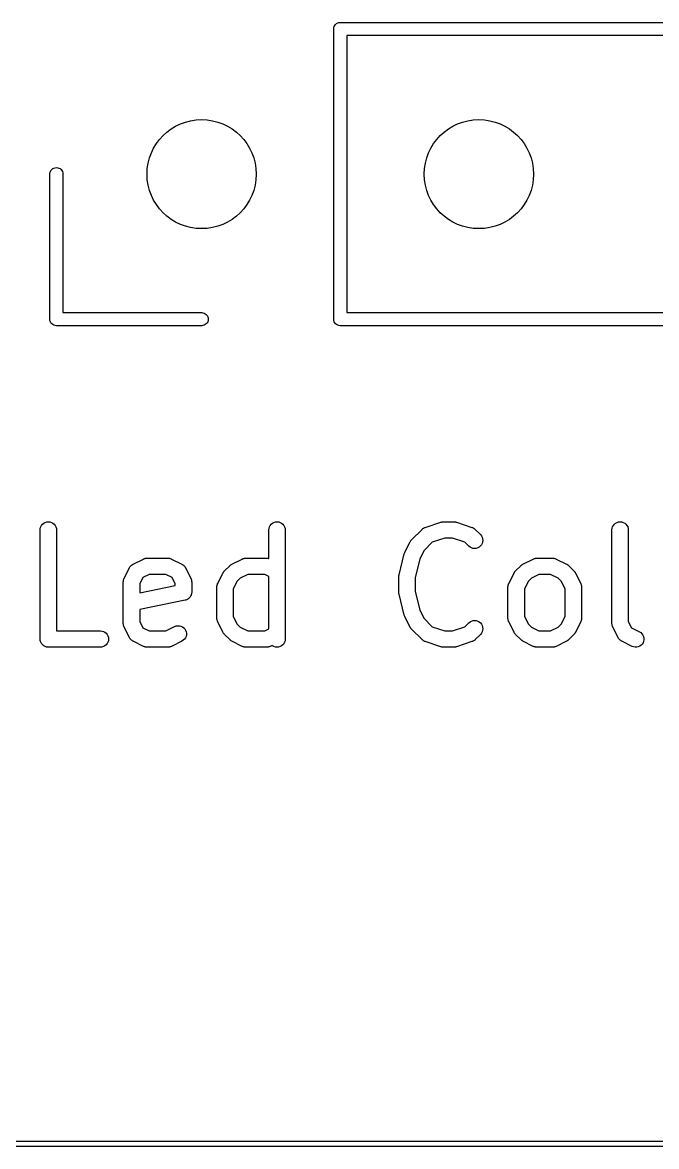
# Model space of a CAD drawing. Extents: x 47 to 146.1, y -90.2 to -39.3.
# Drawn here: x 56.78 to 62.59, y -90.19 to -79.89 of the extents above; entities that cross this region are included whole.
import ezdxf

# ---------------------------------------------------------------- set-up
doc = ezdxf.new("R2010")
doc.units = 0
doc.header["$MEASUREMENT"] = 0
doc.layers.add('BLACK', color=7, linetype='CONTINUOUS')

msp = doc.modelspace()

# ---------------------------------------------------------------- linework, layer by layer
at = {"layer": 'BLACK', "linetype": 'CONTINUOUS'}
for p, q in [((59.6297, -79.95), (59.6309, -79.9382)), ((59.63, -79.953), (59.6297, -79.95)), ((59.63, -82.6071), (59.63, -79.953)), ((59.6309, -79.9382), (59.6343, -79.9269)), ((59.6343, -79.9269), (59.6399, -79.9165)), ((59.6399, -79.9165), (59.6474, -79.9074)), ((59.6474, -79.9074), (59.6565, -79.8999)), ((59.6565, -79.8999), (59.6669, -79.8943)), ((59.6669, -79.8943), (59.6782, -79.8909)), ((59.6782, -79.8909), (59.6871, -79.89)), ((59.6871, -79.89), (59.69, -79.8897)), ((59.6871, -79.89), (59.6871, -79.89)), ((59.69, -79.8897), (59.6929, -79.89)), ((59.6929, -79.89), (67.3671, -79.89)), ((59.75, -80.01), (59.75, -82.55)), ((67.31, -80.01), (59.75, -80.01)), ((57.03, -81.2771), (57.0309, -81.2682)), ((57.03, -82.6071), (57.03, -81.2771)), ((57.0309, -81.2682), (57.0343, -81.2569)), ((57.0343, -81.2569), (57.0399, -81.2465)), ((57.0399, -81.2465), (57.0474, -81.2374)), ((57.0474, -81.2374), (57.0565, -81.2299)), ((57.0565, -81.2299), (57.0669, -81.2243)), ((57.0669, -81.2243), (57.0782, -81.2209)), ((57.0782, -81.2209), (57.09, -81.2197)), ((57.09, -81.2197), (57.1018, -81.2209)), ((57.1018, -81.2209), (57.1131, -81.2243)), ((57.1131, -81.2243), (57.1235, -81.2299)), ((57.1235, -81.2299), (57.1326, -81.2374)), ((57.1326, -81.2374), (57.1401, -81.2465)), ((57.1401, -81.2465), (57.1457, -81.2569)), ((57.1457, -81.2569), (57.1491, -81.2682)), ((57.1491, -81.2682), (57.15, -81.2771)), ((57.15, -81.2771), (57.15, -82.55)), ((57.0297, -82.61), (57.03, -82.6071)), ((57.0309, -82.6218), (57.0297, -82.61)), ((57.0343, -82.6331), (57.0309, -82.6218)), ((57.0399, -82.6435), (57.0343, -82.6331)), ((57.0474, -82.6526), (57.0399, -82.6435)), ((57.15, -82.55), (58.4229, -82.55)), ((58.4229, -82.55), (58.4318, -82.5509)), ((58.4318, -82.5509), (58.4431, -82.5543)), ((58.4431, -82.5543), (58.4535, -82.5599)), ((58.4535, -82.5599), (58.4626, -82.5674)), ((58.4626, -82.5674), (58.4701, -82.5765)), ((58.4701, -82.6435), (58.4626, -82.6526)), ((58.4701, -82.5765), (58.4757, -82.5869)), ((58.4757, -82.6331), (58.4701, -82.6435)), ((58.4757, -82.5869), (58.4791, -82.5982)), ((58.4791, -82.6218), (58.4757, -82.6331)), ((58.4791, -82.5982), (58.4803, -82.61)), ((58.4803, -82.61), (58.4791, -82.6218)), ((59.6297, -82.61), (59.63, -82.6071)), ((59.6309, -82.6218), (59.6297, -82.61)), ((59.6343, -82.6331), (59.6309, -82.6218)), ((59.6399, -82.6435), (59.6343, -82.6331)), ((59.6474, -82.6526), (59.6399, -82.6435)), ((59.75, -82.55), (67.31, -82.55)), ((57.0565, -82.6601), (57.0474, -82.6526)), ((57.0669, -82.6657), (57.0565, -82.6601)), ((57.0782, -82.6691), (57.0669, -82.6657)), ((57.09, -82.6703), (57.0782, -82.6691)), ((57.0929, -82.67), (57.09, -82.6703)), ((58.4229, -82.67), (57.0929, -82.67)), ((58.4318, -82.6691), (58.4229, -82.67)), ((58.4431, -82.6657), (58.4318, -82.6691)), ((58.4535, -82.6601), (58.4431, -82.6657)), ((58.4626, -82.6526), (58.4535, -82.6601)), ((59.6565, -82.6601), (59.6474, -82.6526)), ((59.6669, -82.6657), (59.6565, -82.6601)), ((59.6782, -82.6691), (59.6669, -82.6657)), ((59.69, -82.6703), (59.6782, -82.6691)), ((59.6929, -82.67), (59.69, -82.6703)), ((67.3671, -82.67), (59.6929, -82.67)), ((56.9468, -84.5128), (56.9538, -84.5)), ((56.9538, -84.5), (56.9632, -84.4888)), ((56.9632, -84.4888), (56.9746, -84.4796)), ((56.9746, -84.4796), (56.9876, -84.4728)), ((56.9876, -84.4728), (57.0017, -84.4687)), ((57.0017, -84.4687), (57.0162, -84.4674)), ((57.0162, -84.4674), (57.0308, -84.4689)), ((57.0308, -84.4689), (57.0448, -84.4732)), ((57.0448, -84.4732), (57.0577, -84.4802)), ((57.0577, -84.4802), (57.0689, -84.4895)), ((57.0689, -84.4895), (57.0782, -84.5009)), ((57.0782, -84.5009), (57.0851, -84.5138)), ((59.042, -84.5128), (59.0491, -84.5)), ((59.0491, -84.5), (59.0585, -84.4888)), ((59.0585, -84.4888), (59.0699, -84.4796)), ((59.0699, -84.4796), (59.0829, -84.4728)), ((59.0829, -84.4728), (59.0969, -84.4687)), ((59.0969, -84.4687), (59.1115, -84.4674)), ((59.1115, -84.4674), (59.126, -84.4689)), ((59.126, -84.4689), (59.14, -84.4732)), ((59.14, -84.4732), (59.1529, -84.4802)), ((59.1529, -84.4802), (59.1642, -84.4895)), ((59.1642, -84.4895), (59.1734, -84.5009)), ((59.1734, -84.5009), (59.1803, -84.5138)), ((60.4682, -84.5188), (60.611, -84.4712)), ((60.611, -84.4712), (60.612, -84.4709)), ((60.612, -84.4709), (60.6162, -84.47)), ((60.6162, -84.47), (60.6202, -84.4688)), ((60.6202, -84.4688), (60.6233, -84.4685)), ((60.6233, -84.4685), (60.6264, -84.4679)), ((60.6264, -84.4679), (60.6306, -84.4678)), ((60.6306, -84.4678), (60.6348, -84.4674)), ((60.6348, -84.4674), (60.73, -84.4674)), ((60.73, -84.4674), (60.731, -84.4674)), ((60.731, -84.4674), (60.7352, -84.4679)), ((60.7352, -84.4679), (60.7394, -84.468)), ((60.7394, -84.468), (60.7425, -84.4687)), ((60.7425, -84.4687), (60.7456, -84.469)), ((60.7456, -84.469), (60.7496, -84.4703)), ((60.7496, -84.4703), (60.7537, -84.4712)), ((60.7537, -84.4712), (60.8966, -84.5188)), ((62.1849, -84.5128), (62.1919, -84.5)), ((62.1919, -84.5), (62.2013, -84.4888)), ((62.2013, -84.4888), (62.2127, -84.4796)), ((62.2127, -84.4796), (62.2257, -84.4728)), ((62.2257, -84.4728), (62.2398, -84.4687)), ((62.2398, -84.4687), (62.2543, -84.4674)), ((62.2543, -84.4674), (62.2689, -84.4689)), ((62.2689, -84.4689), (62.2829, -84.4732)), ((62.2829, -84.4732), (62.2957, -84.4802)), ((62.2957, -84.4802), (62.307, -84.4895)), ((62.307, -84.4895), (62.3163, -84.5009)), ((62.3163, -84.5009), (62.3231, -84.5138)), ((56.9407, -84.5413), (56.9424, -84.5268)), ((56.9407, -84.5424), (56.9407, -84.5413)), ((56.9407, -85.5424), (56.9407, -84.5424)), ((56.9424, -84.5268), (56.9468, -84.5128)), ((57.0851, -84.5138), (57.0893, -84.5278)), ((57.0893, -84.5278), (57.0907, -84.5424)), ((57.0907, -84.5424), (57.0907, -85.4674)), ((59.036, -84.5413), (59.0376, -84.5268)), ((59.036, -84.5424), (59.036, -84.5413)), ((59.036, -84.8035), (59.036, -84.5424)), ((59.0376, -84.5268), (59.042, -84.5128)), ((59.1803, -84.5138), (59.1845, -84.5278)), ((59.1845, -84.5278), (59.186, -84.5424)), ((59.186, -84.5424), (59.186, -85.5424)), ((60.3436, -84.6322), (60.4389, -84.537)), ((60.4389, -84.537), (60.4396, -84.5362)), ((60.4396, -84.5362), (60.4413, -84.5349)), ((60.4413, -84.5349), (60.4429, -84.5333)), ((60.4429, -84.5333), (60.4471, -84.5303)), ((60.4471, -84.5303), (60.4511, -84.5271)), ((60.4511, -84.5271), (60.453, -84.5261)), ((60.453, -84.5261), (60.4548, -84.5248)), ((60.4548, -84.5248), (60.4595, -84.5227)), ((60.4595, -84.5227), (60.4641, -84.5204)), ((60.4641, -84.5204), (60.4662, -84.5197)), ((60.4662, -84.5197), (60.4682, -84.5188)), ((60.8966, -84.5188), (60.8976, -84.5192)), ((60.8976, -84.5192), (60.8996, -84.5201)), ((60.8996, -84.5201), (60.9017, -84.5208)), ((60.9017, -84.5208), (60.9062, -84.5232)), ((60.9062, -84.5232), (60.9108, -84.5253)), ((60.9108, -84.5253), (60.9126, -84.5266)), ((60.9126, -84.5266), (60.9146, -84.5277)), ((60.9146, -84.5277), (60.9185, -84.5309)), ((60.9185, -84.5309), (60.9227, -84.5339)), ((60.9227, -84.5339), (60.9242, -84.5356)), ((60.9242, -84.5356), (60.9259, -84.537)), ((60.9259, -84.537), (60.9735, -84.5846)), ((60.9735, -84.5846), (60.9742, -84.5853)), ((60.9742, -84.5853), (60.9834, -84.5968)), ((60.9834, -84.5968), (60.9901, -84.6098)), ((62.1788, -84.5413), (62.1804, -84.5268)), ((62.1788, -84.5424), (62.1788, -84.5413)), ((62.1788, -85.3995), (62.1788, -84.5424)), ((62.1804, -84.5268), (62.1849, -84.5128)), ((62.3231, -84.5138), (62.3274, -84.5278)), ((62.3274, -84.5278), (62.3288, -84.5424)), ((62.3288, -84.5424), (62.3288, -85.3818)), ((60.282, -84.7469), (60.3296, -84.6517)), ((60.3296, -84.6517), (60.3301, -84.6508)), ((60.3301, -84.6508), (60.3324, -84.6472)), ((60.3324, -84.6472), (60.3343, -84.6435)), ((60.3343, -84.6435), (60.3363, -84.6411)), ((60.3363, -84.6411), (60.338, -84.6385)), ((60.338, -84.6385), (60.341, -84.6355)), ((60.341, -84.6355), (60.3436, -84.6322)), ((60.5324, -84.6556), (60.4583, -84.7297)), ((60.6469, -84.6174), (60.5324, -84.6556)), ((60.7178, -84.6174), (60.6469, -84.6174)), ((60.8323, -84.6556), (60.7178, -84.6174)), ((60.8674, -84.6907), (60.8323, -84.6556)), ((60.8788, -84.6999), (60.8674, -84.6907)), ((60.8917, -84.7069), (60.8788, -84.6999)), ((60.9057, -84.7111), (60.8917, -84.7069)), ((60.9488, -84.7071), (60.9348, -84.7112)), ((60.9618, -84.7002), (60.9488, -84.7071)), ((60.9731, -84.691), (60.9618, -84.7002)), ((60.9825, -84.6798), (60.9731, -84.691)), ((60.9895, -84.6669), (60.9825, -84.6798)), ((60.9939, -84.653), (60.9895, -84.6669)), ((60.9901, -84.6098), (60.9942, -84.6238)), ((60.9955, -84.6384), (60.9939, -84.653)), ((60.9942, -84.6238), (60.9955, -84.6384)), ((57.7917, -84.8563), (57.8869, -84.8086)), ((57.8869, -84.8086), (57.8879, -84.8082)), ((57.8879, -84.8082), (57.8899, -84.8074)), ((57.8899, -84.8074), (57.8919, -84.8064)), ((57.8919, -84.8064), (57.8968, -84.8049)), ((57.8968, -84.8049), (57.9016, -84.8031)), ((57.9016, -84.8031), (57.9038, -84.8028)), ((57.9038, -84.8028), (57.9059, -84.8021)), ((57.9059, -84.8021), (57.911, -84.8016)), ((57.911, -84.8016), (57.9161, -84.8008)), ((57.9161, -84.8008), (57.9183, -84.8009)), ((57.9183, -84.8009), (57.9205, -84.8007)), ((57.9205, -84.8007), (58.111, -84.8007)), ((58.111, -84.8007), (58.112, -84.8007)), ((58.112, -84.8007), (58.1142, -84.801)), ((58.1142, -84.801), (58.1164, -84.8009)), ((58.1164, -84.8009), (58.1215, -84.8018)), ((58.1215, -84.8018), (58.1265, -84.8024)), ((58.1265, -84.8024), (58.1286, -84.803)), ((58.1286, -84.803), (58.1308, -84.8034)), ((58.1308, -84.8034), (58.1356, -84.8052)), ((58.1356, -84.8052), (58.1405, -84.8068)), ((58.1405, -84.8068), (58.1424, -84.8078)), ((58.1424, -84.8078), (58.1445, -84.8086)), ((58.1445, -84.8086), (58.2397, -84.8563)), ((58.6965, -84.8563), (58.7917, -84.8086)), ((58.7917, -84.8086), (58.7926, -84.8082)), ((58.7926, -84.8082), (58.7947, -84.8074)), ((58.7947, -84.8074), (58.7967, -84.8064)), ((58.7967, -84.8064), (58.8016, -84.8049)), ((58.8016, -84.8049), (58.8064, -84.8031)), ((58.8064, -84.8031), (58.8086, -84.8028)), ((58.8086, -84.8028), (58.8107, -84.8021)), ((58.8107, -84.8021), (58.8158, -84.8016)), ((58.8158, -84.8016), (58.8208, -84.8008)), ((58.8208, -84.8008), (58.823, -84.8009)), ((58.823, -84.8009), (58.8252, -84.8007)), ((58.8252, -84.8007), (59.0157, -84.8007)), ((59.0157, -84.8007), (59.0168, -84.8007)), ((59.0168, -84.8007), (59.019, -84.801)), ((59.019, -84.801), (59.0212, -84.8009)), ((59.0212, -84.8009), (59.0262, -84.8018)), ((59.0262, -84.8018), (59.0313, -84.8024)), ((59.0313, -84.8024), (59.0334, -84.803)), ((59.0334, -84.803), (59.0356, -84.8034)), ((59.0356, -84.8034), (59.036, -84.8035)), ((60.2287, -84.9528), (60.2763, -84.7623)), ((60.2763, -84.7623), (60.2765, -84.7613)), ((60.2765, -84.7613), (60.2767, -84.7609)), ((60.2767, -84.7606), (60.2792, -84.7541)), ((60.2767, -84.7609), (60.2767, -84.7606)), ((60.2792, -84.7541), (60.2817, -84.7476)), ((60.2817, -84.7476), (60.2818, -84.7473)), ((60.2818, -84.7473), (60.282, -84.7469)), ((60.4198, -84.8067), (60.3764, -84.9802)), ((60.4583, -84.7297), (60.4198, -84.8067)), ((60.9202, -84.7126), (60.9057, -84.7111)), ((60.9348, -84.7112), (60.9202, -84.7126)), ((61.3631, -84.8563), (61.4584, -84.8086)), ((61.4584, -84.8086), (61.4593, -84.8082)), ((61.4593, -84.8082), (61.4614, -84.8074)), ((61.4614, -84.8074), (61.4633, -84.8064)), ((61.4633, -84.8064), (61.4682, -84.8049)), ((61.4682, -84.8049), (61.473, -84.8031)), ((61.473, -84.8031), (61.4752, -84.8028)), ((61.4752, -84.8028), (61.4773, -84.8021)), ((61.4773, -84.8021), (61.4824, -84.8016)), ((61.4824, -84.8016), (61.4875, -84.8008)), ((61.4875, -84.8008), (61.4897, -84.8009)), ((61.4897, -84.8009), (61.4919, -84.8007)), ((61.4919, -84.8007), (61.6348, -84.8007)), ((61.6348, -84.8007), (61.6358, -84.8007)), ((61.6358, -84.8007), (61.638, -84.801)), ((61.638, -84.801), (61.6402, -84.8009)), ((61.6402, -84.8009), (61.6453, -84.8018)), ((61.6453, -84.8018), (61.6504, -84.8024)), ((61.6504, -84.8024), (61.6525, -84.803)), ((61.6525, -84.803), (61.6546, -84.8034)), ((61.6546, -84.8034), (61.6594, -84.8052)), ((61.6594, -84.8052), (61.6643, -84.8068)), ((61.6643, -84.8068), (61.6662, -84.8078)), ((61.6662, -84.8078), (61.6683, -84.8086)), ((61.6683, -84.8086), (61.7635, -84.8563)), ((57.7105, -84.985), (57.7582, -84.8898)), ((57.7582, -84.8898), (57.7586, -84.8889)), ((57.7586, -84.8889), (57.7595, -84.8875)), ((57.7595, -84.8875), (57.7602, -84.886)), ((57.7602, -84.886), (57.7635, -84.8814)), ((57.7635, -84.8814), (57.7666, -84.8766)), ((57.7666, -84.8766), (57.7677, -84.8754)), ((57.7677, -84.8754), (57.7687, -84.8741)), ((57.7687, -84.8741), (57.7728, -84.8702)), ((57.7728, -84.8702), (57.7768, -84.8661)), ((57.7768, -84.8661), (57.7781, -84.8652)), ((57.7781, -84.8652), (57.7793, -84.864)), ((57.7793, -84.864), (57.7841, -84.861)), ((57.7841, -84.861), (57.7888, -84.8578)), ((57.7888, -84.8578), (57.7903, -84.8571)), ((57.7903, -84.8571), (57.7917, -84.8563)), ((58.2397, -84.8563), (58.2407, -84.8567)), ((58.2407, -84.8567), (58.242, -84.8576)), ((58.242, -84.8576), (58.2435, -84.8583)), ((58.2435, -84.8583), (58.2481, -84.8616)), ((58.2481, -84.8616), (58.2529, -84.8647)), ((58.2529, -84.8647), (58.2541, -84.8658)), ((58.2541, -84.8658), (58.2554, -84.8668)), ((58.2554, -84.8668), (58.2594, -84.8709)), ((58.2594, -84.8709), (58.2634, -84.8749)), ((58.2634, -84.8749), (58.2644, -84.8762)), ((58.2644, -84.8762), (58.2655, -84.8774)), ((58.2655, -84.8774), (58.2685, -84.8822)), ((58.2685, -84.8822), (58.2718, -84.8869)), ((58.2718, -84.8869), (58.2724, -84.8884)), ((58.2724, -84.8884), (58.2733, -84.8898)), ((58.2733, -84.8898), (58.3209, -84.985)), ((58.6293, -84.9179), (58.677, -84.8703)), ((58.677, -84.8703), (58.6777, -84.8696)), ((58.6777, -84.8696), (58.681, -84.8669)), ((58.681, -84.8669), (58.6841, -84.864)), ((58.6841, -84.864), (58.6867, -84.8624)), ((58.6867, -84.8624), (58.6892, -84.8604)), ((58.6892, -84.8604), (58.6929, -84.8585)), ((58.6929, -84.8585), (58.6965, -84.8563)), ((61.296, -84.9179), (61.3436, -84.8703)), ((61.3436, -84.8703), (61.3444, -84.8696)), ((61.3444, -84.8696), (61.3477, -84.8669)), ((61.3477, -84.8669), (61.3507, -84.864)), ((61.3507, -84.864), (61.3534, -84.8624)), ((61.3534, -84.8624), (61.3558, -84.8604)), ((61.3558, -84.8604), (61.3596, -84.8585)), ((61.3596, -84.8585), (61.3631, -84.8563)), ((61.7635, -84.8563), (61.7645, -84.8567)), ((61.7645, -84.8567), (61.768, -84.859)), ((61.768, -84.859), (61.7717, -84.861)), ((61.7717, -84.861), (61.7741, -84.863)), ((61.7741, -84.863), (61.7768, -84.8647)), ((61.7768, -84.8647), (61.7798, -84.8676)), ((61.7798, -84.8676), (61.783, -84.8703)), ((61.783, -84.8703), (61.8307, -84.9179)), ((57.7026, -85.0175), (57.7029, -85.0153)), ((57.7026, -85.0186), (57.7026, -85.0175)), ((57.7026, -85.3995), (57.7026, -85.0186)), ((57.7028, -85.0131), (57.7037, -85.0081)), ((57.7029, -85.0153), (57.7028, -85.0131)), ((57.7037, -85.0081), (57.7043, -85.003)), ((57.7043, -85.003), (57.7049, -85.0009)), ((57.7049, -85.0009), (57.7053, -84.9987)), ((57.7053, -84.9987), (57.7071, -84.9939)), ((57.7071, -84.9939), (57.7087, -84.989)), ((57.7087, -84.989), (57.7097, -84.9871)), ((57.7097, -84.9871), (57.7105, -84.985)), ((57.8811, -84.9792), (57.8526, -85.0363)), ((57.9382, -84.9507), (57.8811, -84.9792)), ((58.0932, -84.9507), (57.9382, -84.9507)), ((58.1503, -84.9792), (58.0932, -84.9507)), ((58.1788, -85.0363), (58.1503, -84.9792)), ((58.3209, -84.985), (58.3214, -84.986)), ((58.3214, -84.986), (58.3221, -84.988)), ((58.3221, -84.988), (58.3231, -84.99)), ((58.3231, -84.99), (58.3246, -84.9949)), ((58.3246, -84.9949), (58.3264, -84.9997)), ((58.3264, -84.9997), (58.3267, -85.0019)), ((58.3267, -85.0019), (58.3274, -85.004)), ((58.3274, -85.004), (58.3279, -85.0091)), ((58.3279, -85.0091), (58.3287, -85.0142)), ((58.3287, -85.0142), (58.3286, -85.0164)), ((58.3286, -85.0164), (58.3288, -85.0186)), ((58.3288, -85.0186), (58.3288, -85.1138)), ((58.5677, -85.0326), (58.6153, -84.9374)), ((58.6153, -84.9374), (58.6158, -84.9365)), ((58.6158, -84.9365), (58.6181, -84.9329)), ((58.6181, -84.9329), (58.6201, -84.9292)), ((58.6201, -84.9292), (58.622, -84.9268)), ((58.622, -84.9268), (58.6237, -84.9242)), ((58.6237, -84.9242), (58.6267, -84.9212)), ((58.6267, -84.9212), (58.6293, -84.9179)), ((58.744, -85.0154), (58.7098, -85.0839)), ((58.7744, -84.985), (58.744, -85.0154)), ((58.8429, -84.9507), (58.7744, -84.985)), ((58.998, -84.9507), (58.8429, -84.9507)), ((59.036, -84.9697), (58.998, -84.9507)), ((59.036, -85.4484), (59.036, -84.9697)), ((60.2264, -84.9699), (60.2266, -84.9686)), ((60.2264, -84.971), (60.2264, -84.9699)), ((60.2264, -85.1138), (60.2264, -84.971)), ((60.2265, -84.9672), (60.2274, -84.9613)), ((60.2266, -84.9686), (60.2265, -84.9672)), ((60.2274, -84.9613), (60.2281, -84.9554)), ((60.2281, -84.9554), (60.2285, -84.9541)), ((60.2285, -84.9541), (60.2287, -84.9528)), ((60.3764, -84.9802), (60.3764, -85.1046)), ((61.2343, -85.0326), (61.282, -84.9374)), ((61.282, -84.9374), (61.2824, -84.9365)), ((61.2824, -84.9365), (61.2847, -84.9329)), ((61.2847, -84.9329), (61.2867, -84.9292)), ((61.2867, -84.9292), (61.2887, -84.9268)), ((61.2887, -84.9268), (61.2904, -84.9242)), ((61.2904, -84.9242), (61.2933, -84.9212)), ((61.2933, -84.9212), (61.296, -84.9179)), ((61.4107, -85.0154), (61.3764, -85.0839)), ((61.4411, -84.985), (61.4107, -85.0154)), ((61.5096, -84.9507), (61.4411, -84.985)), ((61.6171, -84.9507), (61.5096, -84.9507)), ((61.6856, -84.985), (61.6171, -84.9507)), ((61.716, -85.0154), (61.6856, -84.985)), ((61.7502, -85.0839), (61.716, -85.0154)), ((61.8307, -84.9179), (61.8314, -84.9187)), ((61.8314, -84.9187), (61.834, -84.922)), ((61.834, -84.922), (61.8369, -84.925)), ((61.8369, -84.925), (61.8386, -84.9277)), ((61.8386, -84.9277), (61.8405, -84.9301)), ((61.8405, -84.9301), (61.8425, -84.9338)), ((61.8425, -84.9338), (61.8447, -84.9374)), ((61.8447, -84.9374), (61.8923, -85.0326)), ((57.8526, -85.0363), (57.8526, -85.1176)), ((57.8526, -85.1176), (58.1788, -85.0523)), ((58.1788, -85.0523), (58.1788, -85.0363)), ((58.3288, -85.1149), (58.328, -85.1218)), ((58.3288, -85.1138), (58.3288, -85.1142)), ((58.3288, -85.1142), (58.3288, -85.1142)), ((58.3288, -85.1142), (58.3288, -85.1142)), ((58.3288, -85.1142), (58.3288, -85.1149)), ((58.5598, -85.0651), (58.56, -85.0629)), ((58.5598, -85.0662), (58.5598, -85.0651)), ((58.5598, -85.3519), (58.5598, -85.0662)), ((58.56, -85.0607), (58.5608, -85.0557)), ((58.56, -85.0629), (58.56, -85.0607)), ((58.5608, -85.0557), (58.5614, -85.0506)), ((58.5614, -85.0506), (58.5621, -85.0485)), ((58.5621, -85.0485), (58.5624, -85.0463)), ((58.5624, -85.0463), (58.5643, -85.0415)), ((58.5643, -85.0415), (58.5658, -85.0366)), ((58.5658, -85.0366), (58.5669, -85.0347)), ((58.5669, -85.0347), (58.5677, -85.0326)), ((58.7098, -85.0839), (58.7098, -85.3342)), ((60.2266, -85.1151), (60.2264, -85.1138)), ((60.2265, -85.1165), (60.2266, -85.1151)), ((60.2273, -85.1224), (60.2265, -85.1165)), ((60.3764, -85.1046), (60.4198, -85.2781)), ((61.2264, -85.0651), (61.2267, -85.0629)), ((61.2264, -85.0662), (61.2264, -85.0651)), ((61.2264, -85.3519), (61.2264, -85.0662)), ((61.2266, -85.0607), (61.2275, -85.0557)), ((61.2267, -85.0629), (61.2266, -85.0607)), ((61.2275, -85.0557), (61.2281, -85.0506)), ((61.2281, -85.0506), (61.2287, -85.0485)), ((61.2287, -85.0485), (61.2291, -85.0463)), ((61.2291, -85.0463), (61.2309, -85.0415)), ((61.2309, -85.0415), (61.2325, -85.0366)), ((61.2325, -85.0366), (61.2336, -85.0347)), ((61.2336, -85.0347), (61.2343, -85.0326)), ((61.3764, -85.0839), (61.3764, -85.3342)), ((61.7502, -85.3342), (61.7502, -85.0839)), ((61.8923, -85.0326), (61.8928, -85.0336)), ((61.8928, -85.0336), (61.8935, -85.0357)), ((61.8935, -85.0357), (61.8946, -85.0376)), ((61.8946, -85.0376), (61.8961, -85.0425)), ((61.8961, -85.0425), (61.8978, -85.0473)), ((61.8978, -85.0473), (61.8982, -85.0495)), ((61.8982, -85.0495), (61.8988, -85.0516)), ((61.8988, -85.0516), (61.8993, -85.0567)), ((61.8993, -85.0567), (61.9001, -85.0618)), ((61.9001, -85.0618), (61.9, -85.064)), ((61.9, -85.064), (61.9002, -85.0662)), ((61.9002, -85.0662), (61.9002, -85.3519)), ((58.2685, -85.1874), (57.8526, -85.2705)), ((58.2752, -85.1853), (58.2685, -85.1874)), ((58.2819, -85.1833), (58.2752, -85.1853)), ((58.2822, -85.1832), (58.2819, -85.1833)), ((58.2825, -85.1831), (58.2822, -85.1832)), ((58.2887, -85.1798), (58.2825, -85.1831)), ((58.2949, -85.1766), (58.2887, -85.1798)), ((58.2951, -85.1764), (58.2949, -85.1766)), ((58.2954, -85.1762), (58.2951, -85.1764)), ((58.3008, -85.1718), (58.2954, -85.1762)), ((58.3063, -85.1674), (58.3008, -85.1718)), ((58.3065, -85.1671), (58.3063, -85.1674)), ((58.3068, -85.1669), (58.3065, -85.1671)), ((58.3111, -85.1616), (58.3068, -85.1669)), ((58.3157, -85.1562), (58.3111, -85.1616)), ((58.3159, -85.1559), (58.3157, -85.1562)), ((58.3161, -85.1556), (58.3159, -85.1559)), ((58.3193, -85.1495), (58.3161, -85.1556)), ((58.3227, -85.1434), (58.3193, -85.1495)), ((58.3228, -85.143), (58.3227, -85.1434)), ((58.323, -85.1427), (58.3228, -85.143)), ((58.3251, -85.1361), (58.323, -85.1427)), ((58.3272, -85.1294), (58.3251, -85.1361)), ((58.3273, -85.1287), (58.3272, -85.1291)), ((58.3272, -85.1291), (58.3272, -85.1294)), ((58.328, -85.1218), (58.3273, -85.1287)), ((60.2279, -85.1284), (60.2273, -85.1224)), ((60.2282, -85.1297), (60.2279, -85.1284)), ((60.2284, -85.131), (60.2282, -85.1297)), ((60.2287, -85.132), (60.2284, -85.131)), ((60.2763, -85.3225), (60.2287, -85.132)), ((57.8526, -85.2705), (57.8526, -85.3818)), ((60.2764, -85.3228), (60.2763, -85.3225)), ((60.2765, -85.3231), (60.2764, -85.3228)), ((60.2788, -85.3296), (60.2765, -85.3231)), ((60.4198, -85.2781), (60.4583, -85.3551)), ((57.7028, -85.4017), (57.7026, -85.3995)), ((57.7027, -85.4039), (57.7028, -85.4017)), ((57.7035, -85.409), (57.7027, -85.4039)), ((57.704, -85.4141), (57.7035, -85.409)), ((57.7047, -85.4162), (57.704, -85.4141)), ((57.705, -85.4184), (57.7047, -85.4162)), ((57.7068, -85.4232), (57.705, -85.4184)), ((57.7083, -85.4281), (57.7068, -85.4232)), ((57.7093, -85.4301), (57.7083, -85.4281)), ((57.7101, -85.4321), (57.7093, -85.4301)), ((57.8526, -85.3818), (57.8811, -85.4389)), ((58.0932, -85.4674), (58.1726, -85.4277)), ((58.1726, -85.4277), (58.1736, -85.4272)), ((58.1736, -85.4272), (58.1873, -85.4222)), ((58.1873, -85.4222), (58.2018, -85.4199)), ((58.2018, -85.4199), (58.2164, -85.4205)), ((58.2164, -85.4205), (58.2306, -85.4239)), ((58.2306, -85.4239), (58.244, -85.43)), ((58.244, -85.43), (58.2558, -85.4385)), ((58.56, -85.3541), (58.5598, -85.3519)), ((58.5599, -85.3563), (58.56, -85.3541)), ((58.5607, -85.3614), (58.5599, -85.3563)), ((58.5612, -85.3665), (58.5607, -85.3614)), ((58.5618, -85.3686), (58.5612, -85.3665)), ((58.5622, -85.3708), (58.5618, -85.3686)), ((58.5639, -85.3756), (58.5622, -85.3708)), ((58.5654, -85.3805), (58.5639, -85.3756)), ((58.5665, -85.3824), (58.5654, -85.3805)), ((58.5672, -85.3845), (58.5665, -85.3824)), ((58.5677, -85.3854), (58.5672, -85.3845)), ((58.6153, -85.4807), (58.5677, -85.3854)), ((58.7098, -85.3342), (58.744, -85.4027)), ((58.744, -85.4027), (58.7744, -85.4331)), ((60.2812, -85.3363), (60.2788, -85.3296)), ((60.2814, -85.3366), (60.2812, -85.3363)), ((60.2815, -85.3369), (60.2814, -85.3366)), ((60.282, -85.3378), (60.2815, -85.3369)), ((60.3296, -85.4331), (60.282, -85.3378)), ((60.4583, -85.3551), (60.5324, -85.4292)), ((60.5324, -85.4292), (60.6469, -85.4674)), ((60.7178, -85.4674), (60.8323, -85.4292)), ((60.8323, -85.4292), (60.8674, -85.3941)), ((60.8674, -85.3941), (60.8682, -85.3934)), ((60.8682, -85.3934), (60.8796, -85.3842)), ((60.8796, -85.3842), (60.8926, -85.3775)), ((60.8926, -85.3775), (60.9067, -85.3734)), ((60.9067, -85.3734), (60.9213, -85.3721)), ((60.9213, -85.3721), (60.9358, -85.3737)), ((60.9358, -85.3737), (60.9498, -85.3781)), ((60.9498, -85.3781), (60.9626, -85.3851)), ((60.9626, -85.3851), (60.9739, -85.3945)), ((60.9739, -85.3945), (60.9831, -85.4059)), ((60.9831, -85.4059), (60.9899, -85.4188)), ((60.9899, -85.4188), (60.9941, -85.4328)), ((61.2266, -85.3541), (61.2264, -85.3519)), ((61.2266, -85.3563), (61.2266, -85.3541)), ((61.2274, -85.3614), (61.2266, -85.3563)), ((61.2279, -85.3665), (61.2274, -85.3614)), ((61.2285, -85.3686), (61.2279, -85.3665)), ((61.2288, -85.3708), (61.2285, -85.3686)), ((61.2306, -85.3756), (61.2288, -85.3708)), ((61.2321, -85.3805), (61.2306, -85.3756)), ((61.2331, -85.3824), (61.2321, -85.3805)), ((61.2339, -85.3845), (61.2331, -85.3824)), ((61.2343, -85.3854), (61.2339, -85.3845)), ((61.282, -85.4807), (61.2343, -85.3854)), ((61.3764, -85.3342), (61.4107, -85.4027)), ((61.4107, -85.4027), (61.4411, -85.4331)), ((61.6856, -85.4331), (61.716, -85.4027)), ((61.716, -85.4027), (61.7502, -85.3342)), ((61.8923, -85.3854), (61.8447, -85.4807)), ((61.8931, -85.3834), (61.8923, -85.3854)), ((61.8942, -85.3815), (61.8931, -85.3834)), ((61.8957, -85.3766), (61.8942, -85.3815)), ((61.8976, -85.3718), (61.8957, -85.3766)), ((61.8979, -85.3696), (61.8976, -85.3718)), ((61.8986, -85.3675), (61.8979, -85.3696)), ((61.8992, -85.3624), (61.8986, -85.3675)), ((61.9, -85.3574), (61.8992, -85.3624)), ((61.9002, -85.353), (61.9, -85.3551)), ((61.9, -85.3551), (61.9, -85.3574)), ((61.9002, -85.3519), (61.9002, -85.353)), ((62.179, -85.4017), (62.1788, -85.3995)), ((62.1789, -85.4039), (62.179, -85.4017)), ((62.1797, -85.409), (62.1789, -85.4039)), ((62.1802, -85.4141), (62.1797, -85.409)), ((62.1809, -85.4162), (62.1802, -85.4141)), ((62.1812, -85.4184), (62.1809, -85.4162)), ((62.183, -85.4232), (62.1812, -85.4184)), ((62.1845, -85.4281), (62.183, -85.4232)), ((62.1855, -85.4301), (62.1845, -85.4281)), ((62.1863, -85.4321), (62.1855, -85.4301)), ((62.3288, -85.3818), (62.3573, -85.4389)), ((57.0907, -85.4674), (57.4919, -85.4674)), ((57.4919, -85.4674), (57.493, -85.4674)), ((57.493, -85.4674), (57.5075, -85.469)), ((57.5075, -85.469), (57.5214, -85.4734)), ((57.5214, -85.4734), (57.5343, -85.4805)), ((57.5343, -85.4805), (57.5455, -85.4899)), ((57.5455, -85.4899), (57.5547, -85.5013)), ((57.5547, -85.5013), (57.5614, -85.5143)), ((57.5614, -85.5143), (57.5656, -85.5283)), ((57.5656, -85.5283), (57.5669, -85.5429)), ((57.7105, -85.4331), (57.7101, -85.4321)), ((57.7582, -85.5283), (57.7105, -85.4331)), ((57.759, -85.5297), (57.7582, -85.5283)), ((57.7597, -85.5312), (57.759, -85.5297)), ((57.7629, -85.5359), (57.7597, -85.5312)), ((57.8811, -85.4389), (57.9382, -85.4674)), ((57.9382, -85.4674), (58.0932, -85.4674)), ((58.2558, -85.4385), (58.2658, -85.4492)), ((58.2712, -85.5321), (58.2628, -85.544)), ((58.2658, -85.4492), (58.2735, -85.4617)), ((58.2773, -85.5187), (58.2712, -85.5321)), ((58.2735, -85.4617), (58.2786, -85.4754)), ((58.2806, -85.5045), (58.2773, -85.5187)), ((58.2786, -85.4754), (58.281, -85.4898)), ((58.281, -85.4898), (58.2806, -85.5045)), ((58.6175, -85.4842), (58.6153, -85.4807)), ((58.6195, -85.488), (58.6175, -85.4842)), ((58.6214, -85.4904), (58.6195, -85.488)), ((58.6231, -85.4931), (58.6214, -85.4904)), ((58.626, -85.4961), (58.6231, -85.4931)), ((58.6286, -85.4994), (58.626, -85.4961)), ((58.6293, -85.5002), (58.6286, -85.4994)), ((58.677, -85.5478), (58.6293, -85.5002)), ((58.7744, -85.4331), (58.8429, -85.4674)), ((58.8429, -85.4674), (58.998, -85.4674)), ((58.998, -85.4674), (59.036, -85.4484)), ((60.3318, -85.4366), (60.3296, -85.4331)), ((60.3338, -85.4404), (60.3318, -85.4366)), ((60.3357, -85.4428), (60.3338, -85.4404)), ((60.3374, -85.4455), (60.3357, -85.4428)), ((60.3403, -85.4485), (60.3374, -85.4455)), ((60.3429, -85.4518), (60.3403, -85.4485)), ((60.3436, -85.4526), (60.3429, -85.4518)), ((60.4389, -85.5478), (60.3436, -85.4526)), ((60.6469, -85.4674), (60.7178, -85.4674)), ((60.9735, -85.5002), (60.9259, -85.5478)), ((60.9828, -85.4889), (60.9735, -85.5002)), ((60.9897, -85.476), (60.9828, -85.4889)), ((60.994, -85.462), (60.9897, -85.476)), ((60.9955, -85.4474), (60.994, -85.462)), ((60.9941, -85.4328), (60.9955, -85.4474)), ((61.2842, -85.4843), (61.282, -85.4807)), ((61.2861, -85.488), (61.2842, -85.4843)), ((61.2881, -85.4904), (61.2861, -85.488)), ((61.2898, -85.4931), (61.2881, -85.4904)), ((61.2927, -85.4961), (61.2898, -85.4931)), ((61.2953, -85.4994), (61.2927, -85.4961)), ((61.296, -85.5002), (61.2953, -85.4994)), ((61.3436, -85.5478), (61.296, -85.5002)), ((61.4411, -85.4331), (61.5096, -85.4674)), ((61.5096, -85.4674), (61.6171, -85.4674)), ((61.6171, -85.4674), (61.6856, -85.4331)), ((61.8307, -85.5002), (61.783, -85.5478)), ((61.8333, -85.4969), (61.8307, -85.5002)), ((61.8363, -85.4939), (61.8333, -85.4969)), ((61.838, -85.4913), (61.8363, -85.4939)), ((61.8399, -85.4889), (61.838, -85.4913)), ((61.8419, -85.4852), (61.8399, -85.4889)), ((61.8442, -85.4816), (61.8419, -85.4852)), ((61.8447, -85.4807), (61.8442, -85.4816)), ((62.1867, -85.4331), (62.1863, -85.4321)), ((62.2343, -85.5283), (62.1867, -85.4331)), ((62.2352, -85.5297), (62.2343, -85.5283)), ((62.2359, -85.5312), (62.2352, -85.5297)), ((62.2391, -85.5359), (62.2359, -85.5312)), ((62.3573, -85.4389), (62.4302, -85.4753)), ((62.4302, -85.4753), (62.4311, -85.4758)), ((62.4311, -85.4758), (62.4434, -85.4837)), ((62.4434, -85.4837), (62.4539, -85.4939)), ((62.4539, -85.4939), (62.4622, -85.506)), ((62.4622, -85.506), (62.4681, -85.5194)), ((62.4681, -85.5194), (62.4712, -85.5337)), ((62.4712, -85.5337), (62.4714, -85.5483)), ((56.9414, -85.5494), (56.9407, -85.5424)), ((56.942, -85.5564), (56.9414, -85.5494)), ((56.9421, -85.5567), (56.942, -85.5564)), ((56.9421, -85.5569), (56.9421, -85.5567)), ((56.9442, -85.5637), (56.9421, -85.5569)), ((56.9462, -85.5705), (56.9442, -85.5637)), ((56.9463, -85.5707), (56.9462, -85.5705)), ((56.9464, -85.571), (56.9463, -85.5707)), ((56.9497, -85.5772), (56.9464, -85.571)), ((56.953, -85.5834), (56.9497, -85.5772)), ((56.9531, -85.5837), (56.953, -85.5834)), ((56.9532, -85.5839), (56.9531, -85.5837)), ((56.9577, -85.5894), (56.9532, -85.5839)), ((56.9621, -85.5949), (56.9577, -85.5894)), ((56.9623, -85.595), (56.9621, -85.5949)), ((56.9625, -85.5952), (56.9623, -85.595)), ((56.9679, -85.5997), (56.9625, -85.5952)), ((56.9733, -85.6043), (56.9679, -85.5997)), ((56.9736, -85.6044), (56.9733, -85.6043)), ((56.9738, -85.6046), (56.9736, -85.6044)), ((56.98, -85.6079), (56.9738, -85.6046)), ((56.9862, -85.6113), (56.98, -85.6079)), ((56.9864, -85.6114), (56.9862, -85.6113)), ((56.9866, -85.6115), (56.9864, -85.6114)), ((56.9934, -85.6136), (56.9866, -85.6115)), ((57.0001, -85.6157), (56.9934, -85.6136)), ((57.0004, -85.6158), (57.0001, -85.6157)), ((57.0006, -85.6158), (57.0004, -85.6158)), ((57.0076, -85.6166), (57.0006, -85.6158)), ((57.0147, -85.6174), (57.0076, -85.6166)), ((57.0152, -85.6174), (57.0147, -85.6174)), ((57.0157, -85.6174), (57.0152, -85.6174)), ((57.0152, -85.6174), (57.0152, -85.6174)), ((57.0152, -85.6174), (57.0152, -85.6174)), ((57.4919, -85.6174), (57.0157, -85.6174)), ((57.5065, -85.616), (57.4919, -85.6174)), ((57.5205, -85.6117), (57.5065, -85.616)), ((57.5334, -85.6048), (57.5205, -85.6117)), ((57.5448, -85.5956), (57.5334, -85.6048)), ((57.5541, -85.5843), (57.5448, -85.5956)), ((57.561, -85.5714), (57.5541, -85.5843)), ((57.5654, -85.5575), (57.561, -85.5714)), ((57.5669, -85.5429), (57.5654, -85.5575)), ((57.7659, -85.5407), (57.7629, -85.5359)), ((57.7671, -85.5419), (57.7659, -85.5407)), ((57.768, -85.5432), (57.7671, -85.5419)), ((57.7721, -85.5472), (57.768, -85.5432)), ((57.776, -85.5513), (57.7721, -85.5472)), ((57.7773, -85.5523), (57.776, -85.5513)), ((57.7785, -85.5534), (57.7773, -85.5523)), ((57.7833, -85.5565), (57.7785, -85.5534)), ((57.7879, -85.5598), (57.7833, -85.5565)), ((57.7894, -85.5605), (57.7879, -85.5598)), ((57.7908, -85.5614), (57.7894, -85.5605)), ((57.7917, -85.5618), (57.7908, -85.5614)), ((57.8869, -85.6095), (57.7917, -85.5618)), ((57.889, -85.6103), (57.8869, -85.6095)), ((57.8909, -85.6113), (57.889, -85.6103)), ((57.8958, -85.6129), (57.8909, -85.6113)), ((57.9006, -85.6147), (57.8958, -85.6129)), ((57.9028, -85.6151), (57.9006, -85.6147)), ((57.9049, -85.6157), (57.9028, -85.6151)), ((57.91, -85.6163), (57.9049, -85.6157)), ((57.915, -85.6172), (57.91, -85.6163)), ((57.9172, -85.6171), (57.915, -85.6172)), ((57.9194, -85.6174), (57.9172, -85.6171)), ((57.9205, -85.6174), (57.9194, -85.6174)), ((58.111, -85.6174), (57.9205, -85.6174)), ((58.1131, -85.6172), (58.111, -85.6174)), ((58.1154, -85.6173), (58.1131, -85.6172)), ((58.1204, -85.6165), (58.1154, -85.6173)), ((58.1255, -85.616), (58.1204, -85.6165)), ((58.1276, -85.6153), (58.1255, -85.616)), ((58.1298, -85.615), (58.1276, -85.6153)), ((58.1346, -85.6132), (58.1298, -85.615)), ((58.1395, -85.6117), (58.1346, -85.6132)), ((58.1415, -85.6107), (58.1395, -85.6117)), ((58.1436, -85.6099), (58.1415, -85.6107)), ((58.1445, -85.6095), (58.1436, -85.6099)), ((58.2397, -85.5618), (58.1445, -85.6095)), ((58.2521, -85.5541), (58.2397, -85.5618)), ((58.2628, -85.544), (58.2521, -85.5541)), ((58.6802, -85.5505), (58.677, -85.5478)), ((58.6832, -85.5534), (58.6802, -85.5505)), ((58.6859, -85.5551), (58.6832, -85.5534)), ((58.6883, -85.5571), (58.6859, -85.5551)), ((58.692, -85.5591), (58.6883, -85.5571)), ((58.6955, -85.5614), (58.692, -85.5591)), ((58.6965, -85.5618), (58.6955, -85.5614)), ((58.7917, -85.6095), (58.6965, -85.5618)), ((58.7938, -85.6103), (58.7917, -85.6095)), ((58.7957, -85.6113), (58.7938, -85.6103)), ((58.8006, -85.6129), (58.7957, -85.6113)), ((58.8054, -85.6147), (58.8006, -85.6129)), ((58.8075, -85.6151), (58.8054, -85.6147)), ((58.8096, -85.6157), (58.8075, -85.6151)), ((58.8147, -85.6163), (58.8096, -85.6157)), ((58.8198, -85.6172), (58.8147, -85.6163)), ((58.822, -85.6171), (58.8198, -85.6172)), ((58.8242, -85.6174), (58.822, -85.6171)), ((58.8252, -85.6174), (58.8242, -85.6174)), ((59.0157, -85.6174), (58.8252, -85.6174)), ((59.0179, -85.6172), (59.0157, -85.6174)), ((59.0201, -85.6173), (59.0179, -85.6172)), ((59.0252, -85.6165), (59.0201, -85.6173)), ((59.0303, -85.616), (59.0252, -85.6165)), ((59.0324, -85.6153), (59.0303, -85.616)), ((59.0346, -85.615), (59.0324, -85.6153)), ((59.0394, -85.6132), (59.0346, -85.615)), ((59.0443, -85.6117), (59.0394, -85.6132)), ((59.0462, -85.6107), (59.0443, -85.6117)), ((59.0483, -85.6099), (59.0462, -85.6107)), ((59.0493, -85.6095), (59.0483, -85.6099)), ((59.0653, -85.6015), (59.0493, -85.6095)), ((59.069, -85.6046), (59.0653, -85.6015)), ((59.0819, -85.6115), (59.069, -85.6046)), ((59.0959, -85.6158), (59.0819, -85.6115)), ((59.1104, -85.6174), (59.0959, -85.6158)), ((59.125, -85.6161), (59.1104, -85.6174)), ((59.139, -85.6119), (59.125, -85.6161)), ((59.152, -85.6051), (59.139, -85.6119)), ((59.1634, -85.596), (59.152, -85.6051)), ((59.1728, -85.5848), (59.1634, -85.596)), ((59.1799, -85.5719), (59.1728, -85.5848)), ((59.1843, -85.558), (59.1799, -85.5719)), ((59.1859, -85.5434), (59.1843, -85.558)), ((59.186, -85.5424), (59.1859, -85.5434)), ((60.4406, -85.5492), (60.4389, -85.5478)), ((60.4421, -85.5508), (60.4406, -85.5492)), ((60.4462, -85.5538), (60.4421, -85.5508)), ((60.4502, -85.5571), (60.4462, -85.5538)), ((60.4521, -85.5581), (60.4502, -85.5571)), ((60.4539, -85.5594), (60.4521, -85.5581)), ((60.4586, -85.5616), (60.4539, -85.5594)), ((60.4631, -85.564), (60.4586, -85.5616)), ((60.4652, -85.5646), (60.4631, -85.564)), ((60.4672, -85.5656), (60.4652, -85.5646)), ((60.4682, -85.5659), (60.4672, -85.5656)), ((60.611, -85.6135), (60.4682, -85.5659)), ((60.6152, -85.6145), (60.611, -85.6135)), ((60.6192, -85.6157), (60.6152, -85.6145)), ((60.6223, -85.6161), (60.6192, -85.6157)), ((60.6253, -85.6168), (60.6223, -85.6161)), ((60.6295, -85.6169), (60.6253, -85.6168)), ((60.6337, -85.6174), (60.6295, -85.6169)), ((60.6348, -85.6174), (60.6337, -85.6174)), ((60.73, -85.6174), (60.6348, -85.6174)), ((60.7342, -85.617), (60.73, -85.6174)), ((60.7384, -85.6169), (60.7342, -85.617)), ((60.7415, -85.6163), (60.7384, -85.6169)), ((60.7446, -85.616), (60.7415, -85.6163)), ((60.7486, -85.6147), (60.7446, -85.616)), ((60.7527, -85.6139), (60.7486, -85.6147)), ((60.7537, -85.6135), (60.7527, -85.6139)), ((60.8966, -85.5659), (60.7537, -85.6135)), ((60.8986, -85.565), (60.8966, -85.5659)), ((60.9007, -85.5644), (60.8986, -85.565)), ((60.9053, -85.562), (60.9007, -85.5644)), ((60.9099, -85.56), (60.9053, -85.562)), ((60.9117, -85.5587), (60.9099, -85.56)), ((60.9137, -85.5577), (60.9117, -85.5587)), ((60.9177, -85.5545), (60.9137, -85.5577)), ((60.9219, -85.5515), (60.9177, -85.5545)), ((60.9234, -85.5499), (60.9219, -85.5515)), ((60.9251, -85.5485), (60.9234, -85.5499)), ((60.9259, -85.5478), (60.9251, -85.5485)), ((61.3469, -85.5505), (61.3436, -85.5478)), ((61.3499, -85.5534), (61.3469, -85.5505)), ((61.3525, -85.5551), (61.3499, -85.5534)), ((61.3549, -85.5571), (61.3525, -85.5551)), ((61.3587, -85.5591), (61.3549, -85.5571)), ((61.3622, -85.5614), (61.3587, -85.5591)), ((61.3631, -85.5618), (61.3622, -85.5614)), ((61.4584, -85.6095), (61.3631, -85.5618)), ((61.4604, -85.6103), (61.4584, -85.6095)), ((61.4624, -85.6113), (61.4604, -85.6103)), ((61.4672, -85.6129), (61.4624, -85.6113)), ((61.472, -85.6147), (61.4672, -85.6129)), ((61.4742, -85.6151), (61.472, -85.6147)), ((61.4763, -85.6157), (61.4742, -85.6151)), ((61.4814, -85.6163), (61.4763, -85.6157)), ((61.4865, -85.6172), (61.4814, -85.6163)), ((61.4887, -85.6171), (61.4865, -85.6172)), ((61.4909, -85.6174), (61.4887, -85.6171)), ((61.4919, -85.6174), (61.4909, -85.6174)), ((61.6348, -85.6174), (61.4919, -85.6174)), ((61.637, -85.6172), (61.6348, -85.6174)), ((61.6392, -85.6173), (61.637, -85.6172)), ((61.6442, -85.6165), (61.6392, -85.6173)), ((61.6493, -85.616), (61.6442, -85.6165)), ((61.6514, -85.6153), (61.6493, -85.616)), ((61.6536, -85.615), (61.6514, -85.6153)), ((61.6584, -85.6132), (61.6536, -85.615)), ((61.6633, -85.6117), (61.6584, -85.6132)), ((61.6653, -85.6107), (61.6633, -85.6117)), ((61.6674, -85.6099), (61.6653, -85.6107)), ((61.6683, -85.6095), (61.6674, -85.6099)), ((61.7635, -85.5618), (61.6683, -85.6095)), ((61.7671, -85.5596), (61.7635, -85.5618)), ((61.7708, -85.5577), (61.7671, -85.5596)), ((61.7733, -85.5557), (61.7708, -85.5577)), ((61.7759, -85.5541), (61.7733, -85.5557)), ((61.779, -85.5512), (61.7759, -85.5541)), ((61.7823, -85.5485), (61.779, -85.5512)), ((61.783, -85.5478), (61.7823, -85.5485)), ((62.2421, -85.5407), (62.2391, -85.5359)), ((62.2433, -85.5419), (62.2421, -85.5407)), ((62.2442, -85.5432), (62.2433, -85.5419)), ((62.2483, -85.5472), (62.2442, -85.5432)), ((62.2522, -85.5513), (62.2483, -85.5472)), ((62.2535, -85.5523), (62.2522, -85.5513)), ((62.2547, -85.5534), (62.2535, -85.5523)), ((62.2595, -85.5565), (62.2547, -85.5534)), ((62.2641, -85.5598), (62.2595, -85.5565)), ((62.2656, -85.5605), (62.2641, -85.5598)), ((62.267, -85.5614), (62.2656, -85.5605)), ((62.2679, -85.5618), (62.267, -85.5614)), ((62.3631, -85.6095), (62.2679, -85.5618)), ((62.3768, -85.6147), (62.3631, -85.6095)), ((62.3912, -85.6172), (62.3768, -85.6147)), ((62.4059, -85.6168), (62.3912, -85.6172)), ((62.4201, -85.6136), (62.4059, -85.6168)), ((62.4335, -85.6077), (62.4201, -85.6136)), ((62.4455, -85.5993), (62.4335, -85.6077)), ((62.4556, -85.5887), (62.4455, -85.5993)), ((62.4635, -85.5764), (62.4556, -85.5887)), ((62.4688, -85.5628), (62.4635, -85.5764)), ((62.4714, -85.5483), (62.4688, -85.5628)), ((47.015, -90.145), (146.025, -90.145)), ((146.049, -90.195), (46.9912, -90.195))]:
    msp.add_line(p, q, dxfattribs=at)
at = {"layer": 'BLACK'}
for centre in [(58.42, -81.28), (58.42, -81.28), (60.96, -81.28), (60.96, -81.28)]:
    msp.add_circle(centre, 0.5, dxfattribs=at)

doc.saveas('drawing.dxf')
